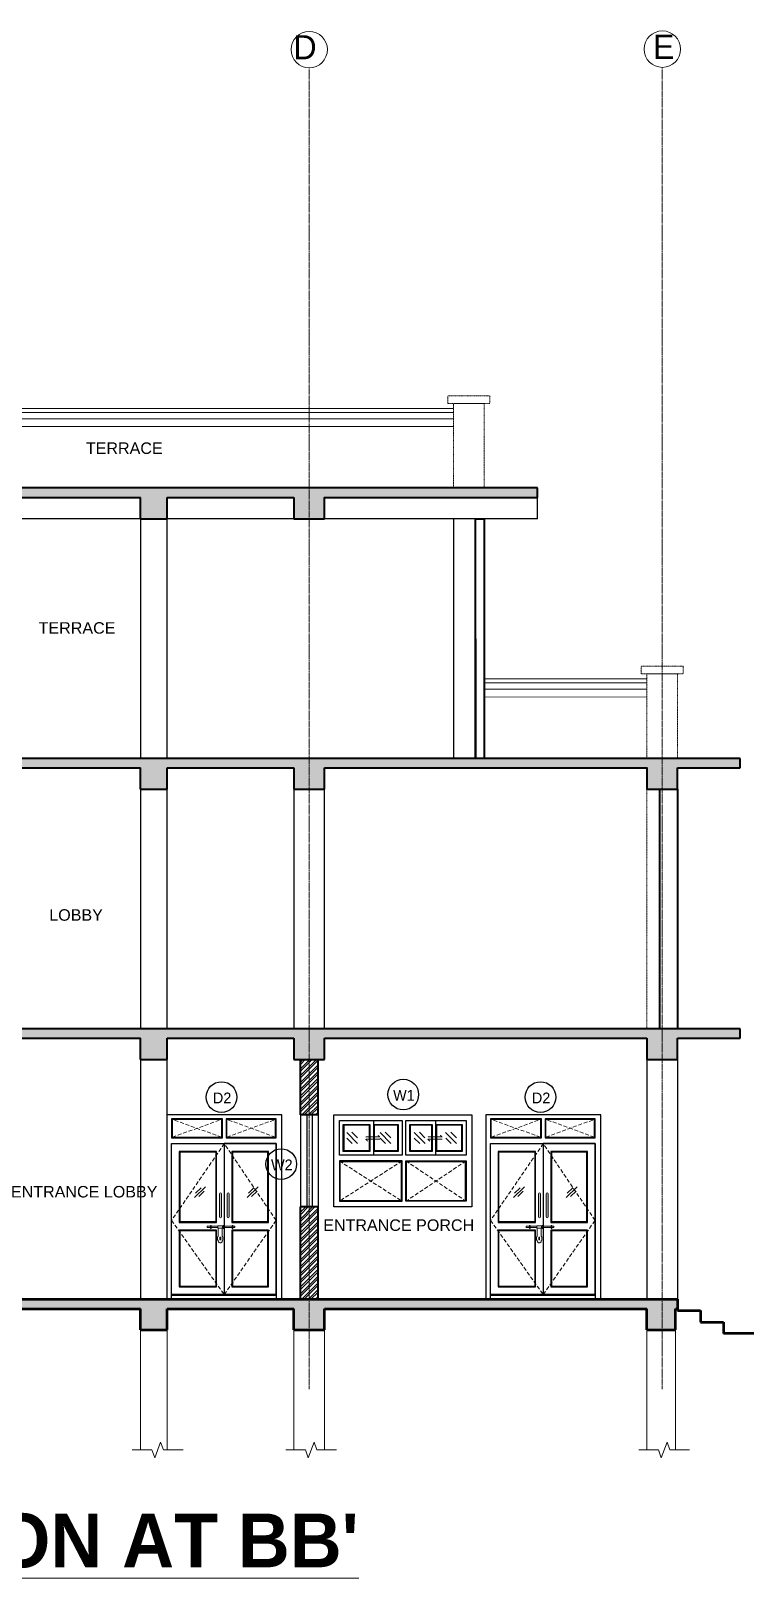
# Model space of a CAD drawing. Header units: inches. Extents: x -3071 to 2014935, y -37057 to 549694.
# Drawn here: x 1456526 to 1465833, y 136830 to 156986 of the extents above; entities that cross this region are included whole.
import ezdxf
from ezdxf.enums import TextEntityAlignment as Align

# ---------------------------------------------------------------- set-up
doc = ezdxf.new("R2010")
doc.units = ezdxf.units.IN
doc.header["$MEASUREMENT"] = 0
for name, pattern in [('ACAD_ISO08W100', [36, 24, -3, 6, -3]), ('DASHED', [0.75, 0.5, -0.25]), ('HIDDEN2', [0.1875, 0.125, -0.0625]), ('TRAZOS1', [0.15, 0.1, -0.05])]:
    doc.linetypes.add(name, pattern=pattern)
for name, color, linetype, lineweight in [('001-Archi- door window elevation', 92, 'Continuous', 25), ('001-Archi-hatch', 9, 'Continuous', 0), ('001-Archi-Opening Tags', 14, 'Continuous', 25), ('A .8 boundary line', 10, 'Continuous', 53), ('A 0.05 hatch', 252, 'Continuous', 5), ('A 0.13 Text', 6, 'Continuous', 13), ('A 0.13 window elevation', 253, 'Continuous', 13), ('A 0.13parapet partition', 230, 'Continuous', 13), ('A 0.25 back line elevation', 20, 'Continuous', 25), ('A 0.40 wall', 160, 'Continuous', 40), ('A 0.9 RAILING', 100, 'Continuous', 9), ('cen', 50, 'ACAD_ISO08W100', 5), ('ele-1', 62, 'Continuous', 15), ('Grid Tag', 6, 'Continuous', 20), ('text', 7, 'Continuous', 25)]:
    doc.layers.add(name, color=color, linetype=linetype, lineweight=lineweight)
doc.styles.add('AERIAL', font='arial.ttf', dxfattribs={"height": 10})
doc.styles.add('Archi 100', font='GOTHIC.TTF', dxfattribs={"height": 200})
doc.styles.add('CG', font='GOTHIC.TTF', dxfattribs={"height": 40})
doc.styles.get("Standard").update_dxf_attribs({"font": 'GOTHIC.TTF'})
pattern_1 = [(50, (-417885, 11914.72), (107.5890274, -9.4128202), [11.25, -123.75]), (355, (-417885, 11914.72), (-20.8127, 112.82882), [9, -99]), (100.4514445, (-417876.03, 11913.94), (86.776327, 103.4159986), [9.561029, -105.171317]), (46.1842, (-417885, 11944.72), (160.0862, -24.827892), [16.875, -185.625]), (96.6356355, (-417871.66, 11942.66), (140.199292, 146.11779), [14.341551, -157.757064]), (351.184164, (-417885, 11944.72), (140.199292, 146.11779), [13.5, -148.5]), (21, (-417870, 11937.22), (89.536058, -60.3928336), [11.25, -123.75]), (326, (-417870, 11937.22), (36.4973, 108.772507), [9, -99]), (71.451445, (-417862.54, 11932.19), (126.0333565, 48.379673), [9.5610285, -105.171317]), (37.5, (-417885, 11914.724), (1.8239783, 49.9340781), [0, -97.8, 0, -100.5, 0, -99.375]), (7.5, (-417885, 11914.724), (39.4604306, 59.1617568), [0, -57.3, 0, -95.55, 0, -37.875]), (327.5, (-417918.45, 11914.724), (80.0733654, -3.3832308), [0, -37.5, 0, -117, 0, -155.25]), (317.5, (-417933.45, 11914.724), (87.4779254, 15.0157473), [0, -48.75, 0, -77.7, 0, -110.25])]

# ---------------------------------------------------------------- blocks, each defined once
blk = doc.blocks.new('window tag')
blk.add_circle((0, 0), 200)
at = {"style": 'Archi 100', "flags": 1}
for tag, p in [('WIDTH', (15, 174.5)), ('HEIGHT', (-4.5, -348.5))]:
    blk.add_attdef(tag, p, '', height=200, dxfattribs=at)
at = {"style": 'Archi 100'}
blk.add_attdef('SYMBOL', text='', height=200, dxfattribs=at).set_placement((8, -10.5), align=Align.MIDDLE_CENTER)
blk = doc.blocks.new('A$C41BE75F4')
for p, q in [((-112, 98), (-144, 98)), ((-144, 98), (-144, 81)), ((-112, 81), (-144, 81)), ((-101, 98), (-112, 98)), ((-101, 81), (-112, 81)), ((-90, 107), (-101, 107)), ((-101, 98), (-101, 107)), ((-101, 98), (-101, 81)), ((-101, 81), (-101, 73)), ((-101, 71), (-101, 73)), ((-90, 73), (-101, 73)), ((-90, 71), (-101, 71)), ((-90, 98), (-90, 107)), ((-78, 98), (-90, 98)), ((-90, 98), (-90, 81)), ((-78, 81), (-90, 81)), ((-90, 81), (-90, 73)), ((-90, 71), (-90, 73)), ((-3, 98), (-78, 98)), ((-3, 81), (-78, 81)), ((57, 104), (-3, 104)), ((-3, 98), (-3, 104)), ((-3, 81), (-3, 98)), ((-3, 75), (-3, 81)), ((0, 75), (-3, 75)), ((-3, 75), (-3, 75)), ((0, 75), (-3, 75)), ((0, -32), (0, 75)), ((0, 75), (0, 75)), ((54, 75), (0, 75)), ((54, -32), (54, 75)), ((57, 75), (54, 75)), ((54, 75), (54, 75)), ((57, 75), (54, 75)), ((57, 98), (57, 104)), ((64, 98), (57, 98)), ((57, 98), (57, 98)), ((57, 98), (57, 81)), ((64, 81), (57, 81)), ((57, 81), (57, 81)), ((57, 75), (57, 81)), ((57, 75), (57, 75)), ((75, 107), (64, 107)), ((64, 98), (64, 107)), ((64, 98), (64, 81)), ((64, 81), (64, 73)), ((64, 71), (64, 73)), ((75, 73), (64, 73)), ((75, 71), (64, 71)), ((75, 98), (75, 107)), ((87, 98), (75, 98)), ((75, 98), (75, 81)), ((87, 81), (75, 81)), ((75, 81), (75, 73)), ((75, 71), (75, 73)), ((169, 98), (87, 98)), ((169, 81), (87, 81)), ((181, 98), (169, 98)), ((181, 81), (169, 81)), ((192, 107), (181, 107)), ((181, 98), (181, 107)), ((181, 98), (181, 81)), ((181, 81), (181, 73)), ((181, 71), (181, 73)), ((192, 73), (181, 73)), ((192, 71), (181, 71)), ((192, 98), (192, 107)), ((203, 98), (192, 98)), ((192, 98), (192, 81)), ((203, 81), (192, 81)), ((192, 81), (192, 73)), ((192, 71), (192, 73)), ((219, 98), (203, 98)), ((219, 81), (203, 81)), ((219, 98), (219, 81)), ((-7, -39), (-5, -39)), ((-7, -39), (-7, -82)), ((-7, -82), (-5, -83)), ((-7, -82), (-5, -83)), ((-7, -82), (-7, -82)), ((-5, -39), (-3, -38)), ((-5, -83), (-3, -83)), ((-5, -83), (-3, -83)), ((-3, -38), (-2, -37)), ((-3, -83), (-2, -84)), ((-3, -83), (-2, -84)), ((-2, -37), (-1, -36)), ((-2, -84), (-1, -86)), ((-2, -84), (-1, -86)), ((-1, -36), (0, -34)), ((-1, -86), (0, -87)), ((-1, -86), (0, -88)), ((0, -34), (0, -32)), ((0, -87), (0, -89)), ((0, -87), (0, -88)), ((0, -88), (0, -89)), ((0, -89), (0, -89)), ((0, -89), (0, -89)), ((1, -96), (0, -89)), ((1, -96), (0, -89)), ((0, -89), (0, -89)), ((4, -103), (1, -96)), ((4, -103), (1, -96)), ((1, -96), (1, -96)), ((8, -109), (4, -103)), ((8, -109), (4, -103)), ((14, -113), (8, -109)), ((14, -113), (8, -109)), ((20, -116), (14, -113)), ((20, -116), (14, -113)), ((27, -117), (20, -116)), ((27, -116), (20, -116)), ((33, -44), (22, -44)), ((22, -63), (22, -44)), ((22, -77), (22, -63)), ((33, -77), (22, -77)), ((34, -116), (27, -117)), ((34, -116), (27, -116)), ((33, -44), (33, -63)), ((33, -63), (33, -77)), ((41, -113), (34, -116)), ((41, -113), (34, -116)), ((47, -109), (41, -113)), ((47, -109), (41, -113)), ((51, -103), (47, -109)), ((51, -103), (47, -109)), ((54, -96), (51, -103)), ((54, -96), (51, -103)), ((55, -34), (54, -32)), ((54, -89), (55, -87)), ((54, -89), (55, -88)), ((54, -89), (54, -89)), ((54, -89), (54, -89)), ((54, -89), (54, -96)), ((54, -89), (54, -89)), ((54, -89), (54, -96)), ((54, -96), (54, -96)), ((55, -36), (55, -34)), ((56, -37), (55, -36)), ((55, -86), (56, -84)), ((55, -86), (56, -84)), ((55, -87), (55, -86)), ((55, -88), (55, -86)), ((55, -87), (55, -88)), ((58, -38), (56, -37)), ((56, -84), (58, -83)), ((56, -84), (58, -83)), ((60, -39), (58, -38)), ((58, -83), (60, -83)), ((58, -83), (60, -83)), ((61, -39), (60, -39)), ((60, -83), (61, -82)), ((60, -83), (61, -82)), ((61, -39), (61, -82)), ((61, -82), (61, -82))]:
    blk.add_line(p, q)
blk = doc.blocks.new('grid')
at = {"layer": 'Grid Tag', "linetype": 'Continuous', "ltscale": 30}
blk.add_circle((51, 48), 264, dxfattribs=at)
blk.add_attdef('GRID', (-143, -93), '', height=200)

msp = doc.modelspace()

# ---------------------------------------------------------------- hatches: boundary and pattern name
at = {"layer": '001-Archi-hatch'}
h = msp.add_hatch(color=256, dxfattribs=at)
h.dxf.hatch_style = 1
h.set_gradient(color1=(51, 51, 51), tint=1, name='CYLINDER')
edge = h.paths.add_edge_path()
edge.add_arc((1458995.85, 141837.84), 12.5, 0, 180, ccw=False)
edge.add_line((1459008.35, 141837.84), (1459008.35, 141537.84))
edge.add_arc((1458995.85, 141537.84), 12.5, -180, 0, ccw=False)
edge.add_line((1458983.35, 141537.84), (1458983.35, 141837.84))
h = msp.add_hatch(color=256, dxfattribs=at)
h.dxf.hatch_style = 1
h.set_gradient(color1=(51, 51, 51), tint=1, name='CYLINDER')
edge = h.paths.add_edge_path()
edge.add_arc((1459095.85, 141837.84), 12.5, 0, 180)
edge.add_line((1459083.35, 141837.84), (1459083.35, 141537.84))
edge.add_arc((1459095.85, 141537.84), 12.5, 180, 360)
edge.add_line((1459108.35, 141537.84), (1459108.35, 141837.84))
h = msp.add_hatch(color=256, dxfattribs=at)
h.dxf.hatch_style = 1
h.set_gradient(color1=(51, 51, 51), tint=1, name='CYLINDER')
edge = h.paths.add_edge_path()
edge.add_arc((1463152.8, 141837.84), 12.5, 0, 180, ccw=False)
edge.add_line((1463165.3, 141837.84), (1463165.3, 141537.84))
edge.add_arc((1463152.8, 141537.84), 12.5, -180, 0, ccw=False)
edge.add_line((1463140.3, 141537.84), (1463140.3, 141837.84))
h = msp.add_hatch(color=256, dxfattribs=at)
h.dxf.hatch_style = 1
h.set_gradient(color1=(51, 51, 51), tint=1, name='CYLINDER')
edge = h.paths.add_edge_path()
edge.add_arc((1463252.8, 141837.84), 12.5, 0, 180)
edge.add_line((1463240.3, 141837.84), (1463240.3, 141537.84))
edge.add_arc((1463252.8, 141537.84), 12.5, 180, 360)
edge.add_line((1463265.3, 141537.84), (1463265.3, 141837.84))
h = msp.add_hatch(dxfattribs=at)
h.set_pattern_fill('ANSI31', color=256, scale=10, angle=45)
h.set_pattern_definition([(90, (1292497.7653, 167308.0106), (-1.25, 2e-16), [])])
h.paths.add_polyline_path([(1458358.85, 140514.79), (1459720.85, 140514.79), (1459720.85, 140524.79), (1458358.85, 140524.79)])
h = msp.add_hatch(dxfattribs=at)
h.set_pattern_fill('ANSI31', color=256, scale=10, angle=45)
h.set_pattern_definition([(90, (1296654.7153, 167308.0107), (-1.25, 2e-16), [])])
h.paths.add_polyline_path([(1462515.8, 140514.79), (1463877.8, 140514.79), (1463877.8, 140524.79), (1462515.8, 140524.79)])
at = {"layer": 'A 0.05 hatch'}
h = msp.add_hatch(dxfattribs=at)
h.set_pattern_fill('AR-CONC', color=256, scale=15, style=0)
h.set_pattern_definition(pattern_1)
h.paths.add_polyline_path([(1452452.23, 151031.77), (1463126.45, 151032.13), (1463126.45, 150907.13), (1460352.19, 150906.95), (1460352.19, 150631.08), (1459952.19, 150631.08), (1459952.19, 150906.97), (1458302.2, 150906.87), (1458302.2, 150631.3), (1457952.2, 150631.3), (1457952.2, 150906.87), (1455752.23, 150906.77), (1455752.28, 150630.86), (1455352.23, 150630.86), (1455352.23, 150906.77), (1452852.23, 150906.77), (1452852.23, 150630.86), (1452452.23, 150630.86)])
h = msp.add_hatch(dxfattribs=at)
h.set_pattern_fill('AR-CONC', color=256, scale=15, style=0)
h.set_pattern_definition(pattern_1)
h.paths.add_polyline_path([(1452112.98, 147509.03), (1465767.23, 147509.03), (1465767.23, 147384.03), (1464953.46, 147384.03), (1464953.46, 147108.77), (1464552.29, 147108.68), (1464552.29, 147384.03), (1460352.23, 147384.03), (1460352.23, 147108.13), (1459952.23, 147108.13), (1459952.23, 147384.03), (1458302.24, 147384.03), (1458302.24, 147108.13), (1457952.24, 147108.13), (1457952.24, 147384.03), (1456277.24, 147384.03), (1455927.24, 147384.03), (1455752.23, 147384.03), (1455752.23, 147108.13), (1455352.23, 147108.13), (1455352.23, 147384.03), (1452852.23, 147384.03), (1452852.23, 147108.13), (1452452.23, 147108.13), (1452452.23, 147384.03), (1452079.68, 147384.03)])
h = msp.add_hatch(dxfattribs=at)
h.set_pattern_fill('AR-CONC', color=256, scale=15, style=0)
h.set_pattern_definition(pattern_1)
h.paths.add_polyline_path([(1452112.98, 143987.53), (1465767.23, 143987.53), (1465767.23, 143862.53), (1464953.46, 143862.53), (1464952.78, 143587.35), (1464552.29, 143587.26), (1464552.23, 143862.53), (1460352.23, 143862.53), (1460339.73, 143586.62), (1459952.23, 143586.62), (1459952.23, 143862.53), (1458302.24, 143862.53), (1458302.24, 143586.62), (1457952.24, 143586.62), (1457952.24, 143862.53), (1456277.24, 143862.53), (1455927.24, 143862.53), (1455752.23, 143862.53), (1455752.23, 143586.62), (1455352.23, 143586.62), (1455352.23, 143862.53), (1452852.23, 143862.53), (1452852.23, 143586.62), (1452391.98, 143586.62), (1452391.98, 143862.53), (1452079.68, 143862.53)])
h = msp.add_hatch(dxfattribs=at)
h.set_pattern_fill('STEEL', color=256, scale=500, style=0)
h.set_pattern_definition([(45, (1191378.58, 22914.01), (-44.194174, 44.194174), []), (45, (1191378.58, 22945.26), (-44.194174, 44.194174), [])])
h.paths.add_polyline_path([(1460037.23, 142864.79), (1460267.23, 142864.79), (1460267.23, 143586.62), (1460037.23, 143586.62)])
h = msp.add_hatch(dxfattribs=at)
h.set_pattern_fill('STEEL', color=256, scale=500, style=0)
h.set_pattern_definition([(45, (1191378.58, 20514.01), (-44.194174, 44.194174), []), (45, (1191378.58, 20545.26), (-44.194174, 44.194174), [])])
h.paths.add_polyline_path([(1460037.23, 140464.79), (1460267.23, 140464.79), (1460267.23, 141664.79), (1460037.23, 141664.79)])
h = msp.add_hatch(dxfattribs=at)
h.set_pattern_fill('AR-CONC', color=256, scale=15, style=0)
h.set_pattern_definition(pattern_1)
h.paths.add_polyline_path([(1447852.23, 140464.79), (1464953.46, 140464.79), (1464953.46, 140339.79), (1464927.23, 140339.79), (1464927.23, 140064.79), (1464552.29, 140064.79), (1464552.29, 140339.79), (1460352.23, 140339.79), (1460352.23, 140064.79), (1459952.23, 140064.79), (1459952.23, 140339.79), (1458302.24, 140339.79), (1458302.24, 140064.79), (1457952.24, 140064.79), (1457952.24, 140339.79), (1456277.24, 140339.79), (1456277.24, 140064.79), (1455927.24, 140064.79), (1455927.24, 140339.79), (1455752.23, 140339.79), (1455752.23, 140064.79), (1455352.23, 140064.79), (1455352.23, 140339.79), (1452852.23, 140339.79), (1452852.23, 140064.79), (1452391.98, 140064.79), (1452391.98, 140339.79), (1448252.23, 140339.79), (1448252.23, 140064.79), (1447852.23, 140064.79)])

# ---------------------------------------------------------------- linework, layer by layer
for p, q in [((1464722.23, 147108.77), (1464722.23, 143987.53)), ((1464952.23, 146849.8), (1464952.23, 146513.96))]:
    msp.add_line(p, q)
at = {"layer": '001-Archi- door window elevation'}
for p, q in [((1458295.85, 142864.79), (1458295.85, 140464.79)), ((1462452.8, 142864.79), (1462452.8, 140464.79))]:
    msp.add_line(p, q, dxfattribs=at)
for points in [[(1459720.85, 140464.79), (1459795.85, 140464.79), (1459795.85, 142864.79), (1458295.85, 142864.79)], [(1459020.85, 142814.79), (1458358.85, 142814.79), (1458358.85, 142564.79), (1459020.85, 142564.79), (1459020.85, 142814.79)], [(1459070.85, 142564.79), (1459720.85, 142564.79), (1459720.85, 142814.79), (1459070.85, 142814.79), (1459070.85, 142564.79)], [(1461362.31, 142339.79), (1460546.57, 142339.79), (1460546.57, 142789.79), (1461362.31, 142789.79), (1461362.31, 142339.79)], [(1460993.48, 142339.79), (1460993.48, 142789.79)], [(1461412.31, 142789.79), (1462196.57, 142789.79), (1462196.57, 142339.79), (1461412.31, 142339.79), (1461412.31, 142789.79), (1461412.31, 142789.79)], [(1461804.44, 142339.79), (1461804.44, 142789.79)], [(1463877.8, 140464.79), (1463952.8, 140464.79), (1463952.8, 142864.79), (1462452.8, 142864.79)], [(1463177.8, 142814.79), (1462515.8, 142814.79), (1462515.8, 142564.79), (1463177.8, 142564.79), (1463177.8, 142814.79)], [(1463227.8, 142564.79), (1463877.8, 142564.79), (1463877.8, 142814.79), (1463227.8, 142814.79), (1463227.8, 142564.79)], [(1458295.85, 140464.79), (1458358.85, 140464.79), (1458358.85, 142489.79), (1459720.85, 142489.79), (1459720.85, 140464.79)], [(1462452.8, 140464.79), (1462515.8, 140464.79), (1462515.8, 142489.79), (1463877.8, 142489.79), (1463877.8, 140464.79)]]:
    msp.add_lwpolyline(points, dxfattribs=at)
for points in [[(1460471.57, 142864.79), (1462271.57, 142864.79), (1462271.57, 141664.79), (1460471.57, 141664.79)], [(1460943.48, 142389.79), (1460596.57, 142389.79), (1460596.57, 142739.79), (1460943.48, 142739.79)], [(1461312.31, 142389.79), (1460993.48, 142389.79), (1460993.48, 142739.79), (1461312.31, 142739.79)], [(1461754.44, 142389.79), (1461462.31, 142389.79), (1461462.31, 142739.79), (1461754.44, 142739.79)], [(1462146.57, 142389.79), (1461804.44, 142389.79), (1461804.44, 142739.79), (1462146.57, 142739.79)], [(1459045.85, 140524.79), (1458358.85, 140524.79), (1458358.85, 142489.79), (1459045.85, 142489.79)], [(1458945.85, 142389.79), (1458458.85, 142389.79), (1458458.85, 141464.79), (1458945.85, 141464.79)], [(1459045.85, 140524.79), (1459720.85, 140524.79), (1459720.85, 142489.79), (1459045.85, 142489.79)], [(1459620.85, 142389.79), (1459145.85, 142389.79), (1459145.85, 141464.79), (1459620.85, 141464.79)], [(1463202.8, 140524.79), (1462515.8, 140524.79), (1462515.8, 142489.79), (1463202.8, 142489.79)], [(1463102.8, 142389.79), (1462615.8, 142389.79), (1462615.8, 141464.79), (1463102.8, 141464.79)], [(1463202.8, 140524.79), (1463877.8, 140524.79), (1463877.8, 142489.79), (1463202.8, 142489.79)], [(1463777.8, 142389.79), (1463302.8, 142389.79), (1463302.8, 141464.79), (1463777.8, 141464.79)], [(1461362.31, 142264.79), (1460546.57, 142264.79), (1460546.57, 141739.79), (1461362.31, 141739.79)], [(1461412.31, 142264.79), (1462196.57, 142264.79), (1462196.57, 141739.79), (1461412.31, 141739.79)], [(1458945.85, 141364.79), (1458458.85, 141364.79), (1458458.85, 140624.79), (1458945.85, 140624.79)], [(1459620.85, 141364.79), (1459145.85, 141364.79), (1459145.85, 140624.79), (1459620.85, 140624.79)], [(1463102.8, 141364.79), (1462615.8, 141364.79), (1462615.8, 140624.79), (1463102.8, 140624.79)], [(1463777.8, 141364.79), (1463302.8, 141364.79), (1463302.8, 140624.79), (1463777.8, 140624.79)], [(1458358.85, 140514.79), (1459720.85, 140514.79), (1459720.85, 140524.79), (1458358.85, 140524.79)], [(1462515.8, 140514.79), (1463877.8, 140514.79), (1463877.8, 140524.79), (1462515.8, 140524.79)]]:
    msp.add_lwpolyline(points, close=True, dxfattribs=at)
at = {"layer": '001-Archi-hatch', "linetype": 'TRAZOS1', "ltscale": 500}
for p, q in [((1458368.85, 142574.79), (1459010.85, 142804.79)), ((1459010.85, 142574.79), (1458368.85, 142804.79)), ((1459080.85, 142574.79), (1459710.85, 142804.79)), ((1459710.85, 142574.79), (1459080.85, 142804.79)), ((1462525.8, 142574.79), (1463167.8, 142804.79)), ((1463167.8, 142574.79), (1462525.8, 142804.79)), ((1463237.8, 142574.79), (1463867.8, 142804.79)), ((1463867.8, 142574.79), (1463237.8, 142804.79)), ((1460546.57, 142264.79), (1461362.31, 141739.79)), ((1461362.31, 142264.79), (1460546.57, 141739.79)), ((1461412.31, 142264.79), (1462196.57, 141739.79)), ((1462196.57, 142264.79), (1461412.31, 141739.79))]:
    msp.add_line(p, q, dxfattribs=at)
at = {"layer": '001-Archi-hatch'}
for p, q in [((1460782.55, 142493.99), (1460640.95, 142635.59)), ((1460642.78, 142563.05), (1460713.58, 142492.25)), ((1460709.92, 142637.33), (1460780.72, 142566.53)), ((1461216.77, 142493.99), (1461075.17, 142635.59)), ((1461077, 142563.05), (1461147.8, 142492.25)), ((1461144.14, 142637.33), (1461214.94, 142566.53)), ((1461661.73, 142493.99), (1461520.13, 142635.59)), ((1461521.96, 142563.05), (1461592.76, 142492.25)), ((1461589.1, 142637.33), (1461659.9, 142566.53)), ((1462071.77, 142493.99), (1461930.17, 142635.59)), ((1461932, 142563.05), (1462002.8, 142492.25)), ((1461999.14, 142637.33), (1462069.94, 142566.53)), ((1458658.14, 141787.38), (1458799.57, 141928.81)), ((1458743, 141914.66), (1458672.29, 141843.95)), ((1459345.14, 141787.38), (1459486.57, 141928.81)), ((1459430, 141914.66), (1459359.29, 141843.95)), ((1462815.09, 141787.38), (1462956.51, 141928.81)), ((1462899.95, 141914.66), (1462829.24, 141843.95)), ((1463502.09, 141787.38), (1463643.51, 141928.81)), ((1463586.95, 141914.66), (1463516.24, 141843.95)), ((1458785.42, 141872.24), (1458714.71, 141801.53)), ((1459472.42, 141872.24), (1459401.71, 141801.53)), ((1462942.37, 141872.24), (1462871.66, 141801.53)), ((1463629.37, 141872.24), (1463558.66, 141801.53))]:
    msp.add_line(p, q, dxfattribs=at)
for points in [[(1459010.85, 142804.79), (1458368.85, 142804.79), (1458368.85, 142574.79), (1459010.85, 142574.79)], [(1459080.85, 142574.79), (1459710.85, 142574.79), (1459710.85, 142804.79), (1459080.85, 142804.79)], [(1460933.48, 142399.79), (1460606.57, 142399.79), (1460606.57, 142729.79), (1460933.48, 142729.79)], [(1461302.31, 142399.79), (1461003.48, 142399.79), (1461003.48, 142729.79), (1461302.31, 142729.79)], [(1461744.44, 142399.79), (1461472.31, 142399.79), (1461472.31, 142729.79), (1461744.44, 142729.79)], [(1462136.57, 142399.79), (1461814.44, 142399.79), (1461814.44, 142729.79), (1462136.57, 142729.79)], [(1463167.8, 142804.79), (1462525.8, 142804.79), (1462525.8, 142574.79), (1463167.8, 142574.79)], [(1463237.8, 142574.79), (1463867.8, 142574.79), (1463867.8, 142804.79), (1463237.8, 142804.79)], [(1458935.85, 142379.79), (1458468.85, 142379.79), (1458468.85, 141474.79), (1458935.85, 141474.79)], [(1459610.85, 142379.79), (1459155.85, 142379.79), (1459155.85, 141474.79), (1459610.85, 141474.79)], [(1463092.8, 142379.79), (1462625.8, 142379.79), (1462625.8, 141474.79), (1463092.8, 141474.79)], [(1463767.8, 142379.79), (1463312.8, 142379.79), (1463312.8, 141474.79), (1463767.8, 141474.79)], [(1461352.31, 142254.79), (1460556.57, 142254.79), (1460556.57, 141749.79), (1461352.31, 141749.79)], [(1461422.31, 142254.79), (1462186.57, 142254.79), (1462186.57, 141749.79), (1461422.31, 141749.79)], [(1458935.85, 141354.79), (1458468.85, 141354.79), (1458468.85, 140634.79), (1458935.85, 140634.79)], [(1459610.85, 141354.79), (1459155.85, 141354.79), (1459155.85, 140634.79), (1459610.85, 140634.79)], [(1463092.8, 141354.79), (1462625.8, 141354.79), (1462625.8, 140634.79), (1463092.8, 140634.79)], [(1463767.8, 141354.79), (1463312.8, 141354.79), (1463312.8, 140634.79), (1463767.8, 140634.79)]]:
    msp.add_lwpolyline(points, close=True, dxfattribs=at)
at = {"layer": '001-Archi-hatch', "linetype": 'HIDDEN2', "ltscale": 5}
for points in [[(1461049.1, 142600.39), (1461072.26, 142577.23), (1460888.3, 142577.23)], [(1460911.46, 142524.07), (1460888.3, 142547.23), (1461072.26, 142547.23)], [(1461860.06, 142600.39), (1461883.22, 142577.23), (1461699.26, 142577.23)], [(1461722.42, 142524.07), (1461699.26, 142547.23), (1461883.22, 142547.23)]]:
    msp.add_lwpolyline(points, dxfattribs=at)
at = {"layer": '001-Archi-hatch', "linetype": 'TRAZOS1', "ltscale": 500}
for points in [[(1459045.85, 142489.79), (1458358.85, 141489.79), (1459045.85, 140524.79), (1459720.85, 141489.79), (1459045.85, 142489.79)], [(1463202.8, 142489.79), (1462515.8, 141489.79), (1463202.8, 140524.79), (1463877.8, 141489.79), (1463202.8, 142489.79)]]:
    msp.add_lwpolyline(points, dxfattribs=at)
at = {"layer": '001-Archi-hatch'}
for points in [[(1458983.35, 141837.84, -1), (1459008.35, 141837.84), (1459008.35, 141537.84, -1), (1458983.35, 141537.84)], [(1459108.35, 141837.84, 1), (1459083.35, 141837.84), (1459083.35, 141537.84, 1), (1459108.35, 141537.84)], [(1463140.3, 141837.84, -1), (1463165.3, 141837.84), (1463165.3, 141537.84, -1), (1463140.3, 141537.84)], [(1463265.3, 141837.84, 1), (1463240.3, 141837.84), (1463240.3, 141537.84, 1), (1463265.3, 141537.84)]]:
    msp.add_lwpolyline(points, format="xyb", close=True, dxfattribs=at)
at = {"layer": 'A .8 boundary line'}
for p, q in [((1447852.23, 140464.79), (1464927.23, 140464.79)), ((1456277.24, 140339.79), (1457952.24, 140339.79)), ((1457952.24, 140064.79), (1457952.24, 140339.79)), ((1458302.24, 140339.79), (1459952.23, 140339.79)), ((1458302.24, 140064.79), (1458302.24, 140339.79)), ((1459952.23, 140064.79), (1459952.23, 140339.79)), ((1460352.23, 140339.79), (1464552.29, 140339.79)), ((1460352.23, 140064.79), (1460352.23, 140339.79)), ((1464552.29, 140064.79), (1464552.29, 140339.79)), ((1464807.23, 140464.79), (1464953.46, 140464.79)), ((1464927.23, 140339.79), (1464953.46, 140339.79)), ((1464927.23, 140064.79), (1464927.23, 140339.79)), ((1464953.46, 140464.79), (1464953.46, 140314.79)), ((1464953.46, 140314.79), (1465253.46, 140314.79)), ((1465253.46, 140314.79), (1465253.46, 140164.79)), ((1465253.46, 140164.79), (1465553.46, 140164.79)), ((1465553.46, 140164.79), (1465553.46, 140014.79)), ((1457952.24, 140064.79), (1458302.24, 140064.79)), ((1459952.23, 140064.79), (1460352.23, 140064.79)), ((1464552.29, 140064.79), (1464927.23, 140064.79)), ((1468938.17, 140014.79), (1465553.46, 140014.79))]:
    msp.add_line(p, q, dxfattribs=at)
at = {"layer": 'A 0.13 window elevation', "linetype": 'DASHED', "ltscale": 0.005}
for points in [[(1462507.23, 152232.13), (1461957.23, 152232.13), (1461957.23, 152132.13), (1462507.23, 152132.13)], [(1462432.23, 152132.13), (1462032.23, 152132.13), (1462032.23, 151032.13), (1462432.23, 151032.13)], [(1465027.23, 148709.03), (1464477.23, 148709.03), (1464477.23, 148609.03), (1465027.23, 148609.03)], [(1464952.23, 148609.03), (1464552.23, 148609.03), (1464552.23, 147509.03), (1464952.23, 147509.03)], [(1464952.23, 147108.77), (1464552.23, 147108.77), (1464552.23, 143987.53), (1464952.23, 143987.53)]]:
    msp.add_lwpolyline(points, close=True, dxfattribs=at)
at = {"layer": 'A 0.13parapet partition', "ltscale": 20}
for p, q in [((1462032.23, 151932.13), (1455752.23, 151931.77)), ((1462032.23, 151832.13), (1455752.23, 151831.77)), ((1464552.23, 148409.03), (1462432.23, 148408.91)), ((1464552.23, 148309.03), (1462432.23, 148308.91))]:
    msp.add_line(p, q, dxfattribs=at)
at = {"layer": 'A 0.25 back line elevation', "ltscale": 20}
for p, q in [((1463126.45, 151032.13), (1463126.45, 151032.13)), ((1463126.45, 150632.13), (1463126.45, 151032.13)), ((1463126.45, 150632.13), (1455752.23, 150630.86)), ((1462032.29, 150631.94), (1462032.23, 147509.39)), ((1462321.69, 150631.99), (1462322.23, 147509.37)), ((1462431.69, 150632.01), (1462432.23, 147509.39)), ((1462431.69, 150632.01), (1462432.23, 147509.39)), ((1462408.2, 147509.39), (1456567.23, 147509.03)), ((1464552.29, 143587.52), (1464552.29, 140464.79)), ((1464952.78, 143587.35), (1464953.46, 140464.79)), ((1460037.23, 142864.79), (1460037.23, 141664.79)), ((1460119.44, 142864.79), (1460119.44, 141664.79)), ((1460190.6, 142864.79), (1460190.6, 141664.79)), ((1460267.23, 142864.79), (1460267.23, 141664.79))]:
    msp.add_line(p, q, dxfattribs=at)
for points in [[(1458302.02, 150629.73), (1457952.02, 150629.73), (1457952.02, 147509.13), (1458302.02, 147509.13)], [(1458302.24, 147108.13), (1457952.24, 147108.13), (1457952.24, 143987.53), (1458302.24, 143987.53)], [(1460352.23, 147108.13), (1459952.23, 147108.13), (1459952.23, 143987.53), (1460352.23, 143987.53)], [(1458302.24, 143586.62), (1457952.24, 143586.62), (1457952.24, 140466.02), (1458302.24, 140466.02)]]:
    msp.add_lwpolyline(points, close=True, dxfattribs=at)
at = {"layer": 'A 0.40 wall'}
for p, q in [((1463126.45, 151032.13), (1452452.23, 151031.77)), ((1463126.45, 150907.13), (1463126.45, 151032.13)), ((1455927.24, 150906.77), (1457952.2, 150906.87)), ((1457952.2, 150631.08), (1457952.2, 150906.87)), ((1458302.2, 150906.89), (1459952.19, 150906.97)), ((1458302.2, 150631.08), (1458302.2, 150906.89)), ((1459952.19, 150906.97), (1459952.19, 150631.08)), ((1457952.2, 150631.08), (1458302.2, 150631.08)), ((1459952.19, 150631.08), (1460327.19, 150631.08)), ((1460327.19, 150631.08), (1460352.19, 150631.08)), ((1465767.23, 147509.03), (1452112.98, 147509.03)), ((1456277.24, 147384.03), (1457952.24, 147384.03)), ((1457952.24, 147108.13), (1457952.24, 147384.03)), ((1458302.24, 147108.13), (1458302.24, 147384.03)), ((1458302.24, 147384.03), (1459952.23, 147384.03)), ((1459952.23, 147384.03), (1459952.23, 147108.13)), ((1460352.23, 147108.13), (1460352.23, 147384.03)), ((1464953.46, 147384.03), (1465767.23, 147384.03)), ((1465767.23, 147384.03), (1465767.23, 147509.03)), ((1457952.24, 147108.13), (1458302.24, 147108.13)), ((1459952.23, 147108.13), (1460327.23, 147108.13)), ((1460327.23, 147108.13), (1460352.23, 147108.13)), ((1465767.23, 143987.53), (1452112.98, 143987.53)), ((1465767.23, 143987.53), (1461627.23, 143987.53)), ((1465767.23, 143862.53), (1465767.23, 143987.53)), ((1455927.24, 143862.53), (1457952.24, 143862.53)), ((1457952.24, 143586.62), (1457952.24, 143862.53)), ((1458302.24, 143586.62), (1458302.24, 143862.53)), ((1458302.24, 143862.53), (1459952.23, 143862.53)), ((1459952.23, 143862.53), (1459952.23, 143586.62)), ((1460352.23, 143586.62), (1460352.23, 143862.53)), ((1460352.23, 143862.53), (1464552.23, 143862.53)), ((1464552.23, 143862.53), (1464552.29, 143587.26)), ((1464953.46, 143587.35), (1464953.46, 143862.53)), ((1464953.46, 143862.53), (1465767.23, 143862.53)), ((1457952.24, 143586.62), (1458302.24, 143586.62)), ((1459952.23, 143586.62), (1460327.23, 143586.62)), ((1460037.23, 142864.79), (1460037.23, 143586.62)), ((1460267.23, 142864.79), (1460267.23, 143586.62)), ((1460327.23, 143586.62), (1460352.23, 143586.62)), ((1464552.29, 143587.26), (1464953.46, 143587.35)), ((1460267.23, 142864.79), (1460037.23, 142864.79)), ((1460037.23, 140464.79), (1460037.23, 141664.79)), ((1460267.23, 141664.79), (1460037.23, 141664.79)), ((1460267.23, 140464.79), (1460267.23, 141664.79))]:
    msp.add_line(p, q, dxfattribs=at)
for points in [[(1460352.19, 150631.08), (1460352.19, 150906.99), (1463126.45, 150907.13)], [(1460352.23, 147384.03), (1464552.23, 147384.03), (1464552.29, 147108.77), (1464953.46, 147108.77), (1464953.46, 147384.03)]]:
    msp.add_lwpolyline(points, dxfattribs=at)
for points in [[(1462321.69, 150631.99), (1462432.23, 150631.99), (1462432.23, 147509.39), (1462321.69, 147509.39)], [(1464722.23, 147108.77), (1464952.23, 147108.77), (1464952.23, 143987.53), (1464722.23, 143987.53)]]:
    msp.add_lwpolyline(points, close=True, dxfattribs=at)
at = {"layer": 'A 0.9 RAILING', "ltscale": 20}
for p, q in [((1462032.23, 152067.13), (1455752.23, 152066.77)), ((1462032.23, 152017.13), (1455752.23, 152016.77)), ((1464552.23, 148544.03), (1462432.23, 148543.91)), ((1464552.23, 148494.03), (1462432.23, 148493.91))]:
    msp.add_line(p, q, dxfattribs=at)
at = {"layer": 'cen', "ltscale": 2}
for p, q in [((1460152.23, 139292.96), (1460152.23, 156506.46)), ((1464752.23, 139292.96), (1464752.23, 156506.46))]:
    msp.add_line(p, q, dxfattribs=at)
at = {"layer": 'ele-1'}
for p, q in [((1457952.24, 140064.79), (1457952.24, 138499.92)), ((1458302.24, 140064.79), (1458302.24, 138499.92)), ((1459952.23, 140064.79), (1459952.23, 138499.92)), ((1460352.23, 140064.79), (1460352.23, 138499.92)), ((1464552.29, 140064.79), (1464552.29, 138499.92)), ((1464927.23, 140064.79), (1464927.23, 138499.92))]:
    msp.add_line(p, q, dxfattribs=at)
at = {"layer": 'ele-1', "linetype": 'Continuous'}
for points in [[(1457846.35, 138499.21), (1458103.12, 138499.21), (1458140.62, 138396.18), (1458215.62, 138602.24), (1458253.12, 138499.21), (1458509.89, 138499.21)], [(1459846.34, 138499.21), (1460103.11, 138499.21), (1460140.61, 138396.18), (1460215.61, 138602.24), (1460253.11, 138499.21), (1460509.88, 138499.21)], [(1464446.4, 138499.21), (1464703.17, 138499.21), (1464740.67, 138396.18), (1464815.67, 138602.24), (1464853.17, 138499.21), (1465109.94, 138499.21)]]:
    msp.add_lwpolyline(points, dxfattribs=at)

# ---------------------------------------------------------------- block references
ref = msp.add_blockref('grid', (1460198.45, 156700.64), dxfattribs=dict(xscale=-0.8987445155798923, yscale=0.8987445155798923, zscale=0.8987445155798923))
ref.add_attrib('GRID', 'D', (1459945.48, 156616.86), dxfattribs={"height": 314.56})
ref = msp.add_blockref('grid', (1464800.58, 156706.08), dxfattribs=dict(xscale=-0.8987445155798923, yscale=0.8987445155798923, zscale=0.8987445155798923))
ref.add_attrib('GRID', 'E', (1464631.86, 156622.3), dxfattribs={"height": 314.56})
at = {"layer": '001-Archi-hatch'}
for p in [(1458965.78, 141315.29), (1463122.73, 141315.29)]:
    msp.add_blockref('A$C41BE75F4', p, dxfattribs=at)
at = {"layer": '001-Archi-Opening Tags'}
ref = msp.add_blockref('window tag', (1461378.52, 143129.93), dxfattribs=at)
ref.add_attrib('SYMBOL', 'W1', dxfattribs={"layer": '0', "height": 140, "style": 'CG'}).set_placement((1461386.52, 143119.43), align=Align.MIDDLE_CENTER)
ref = msp.add_blockref('window tag', (1459009.54, 143096.09), dxfattribs=at)
ref.add_attrib('SYMBOL', 'D2', dxfattribs={"layer": '0', "height": 140, "style": 'CG'}).set_placement((1459017.54, 143085.59), align=Align.MIDDLE_CENTER)
ref = msp.add_blockref('window tag', (1463166.49, 143096.09), dxfattribs=at)
ref.add_attrib('SYMBOL', 'D2', dxfattribs={"layer": '0', "height": 140, "style": 'CG'}).set_placement((1463174.49, 143085.59), align=Align.MIDDLE_CENTER)
ref = msp.add_blockref('window tag', (1459787.85, 142223.9), dxfattribs=at)
ref.add_attrib('SYMBOL', 'W2', dxfattribs={"layer": '0', "height": 140, "style": 'CG'}).set_placement((1459795.85, 142213.4), align=Align.MIDDLE_CENTER)

# ---------------------------------------------------------------- texts
at = {"layer": 'A 0.13 Text', "insert": (1457046.21, 137315.37), "char_height": 700, "width": 13056.4847, "attachment_point": 5, "style": 'CG'}
msp.add_mtext("{\\fCentury Gothic|b1|i0|c0|p34;\\LSECTION AT BB'}", dxfattribs=at)
at = {"layer": 'text', "style": 'AERIAL'}
for s, p in [(' TERRACE', (1457183.49, 151475.84)), (' TERRACE', (1456568.19, 149133.82)), (' LOBBY', (1456706.52, 145393.93)), ('ENTRANCE LOBBY', (1456265.17, 141788.43)), ('ENTRANCE PORCH', (1460335.08, 141353.29))]:
    msp.add_text(s, height=150, rotation=360, dxfattribs=at).set_placement(p)

doc.saveas('drawing.dxf')
